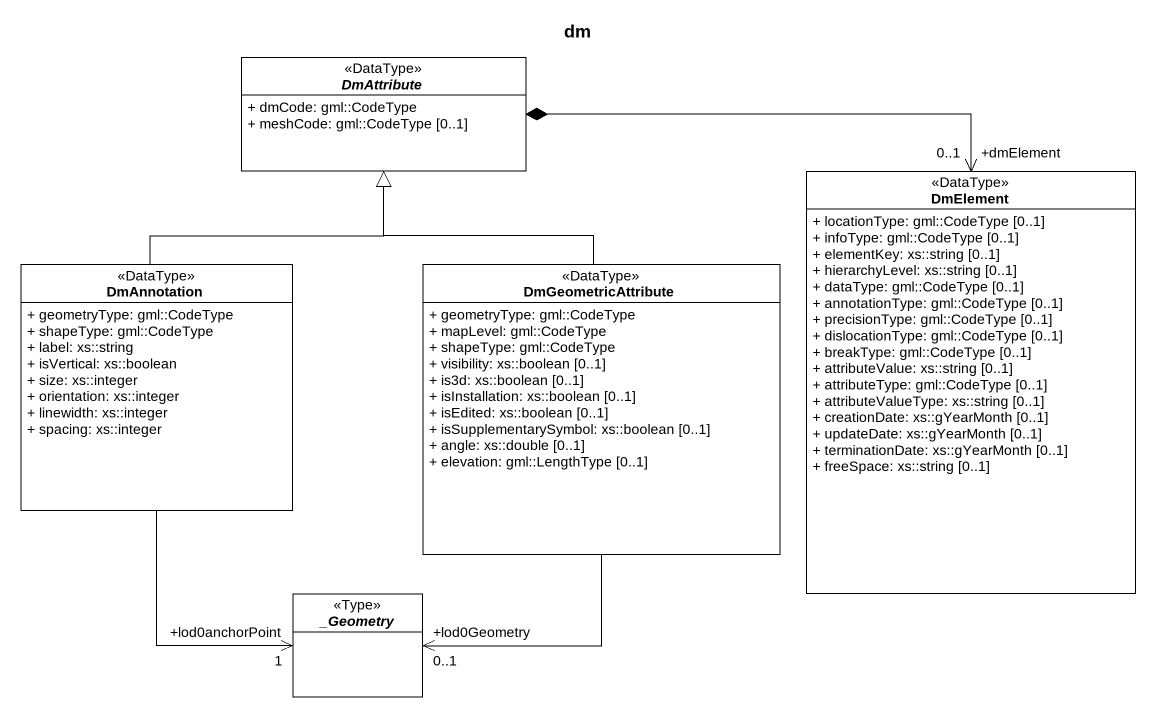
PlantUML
@startuml
title dm
hide circle
hide empty members
skinparam classAttributeIconSize 0
abstract class DmAttribute <<DataType>> #FFFFFF {
  + dmCode: gml::CodeType
  + meshCode: gml::CodeType [0..1]
}
class DmElement <<DataType>> #FFFFFF {
  + locationType: gml::CodeType [0..1]
  + infoType: gml::CodeType [0..1]
  + elementKey: xs::string [0..1]
  + hierarchyLevel: xs::string [0..1]
  + dataType: gml::CodeType [0..1]
  + annotationType: gml::CodeType [0..1]
  + precisionType: gml::CodeType [0..1]
  + dislocationType: gml::CodeType [0..1]
  + breakType: gml::CodeType [0..1]
  + attributeValue: xs::string [0..1]
  + attributeType: gml::CodeType [0..1]
  + attributeValueType: xs::string [0..1]
  + creationDate: xs::gYearMonth [0..1]
  + updateDate: xs::gYearMonth [0..1]
  + terminationDate: xs::gYearMonth [0..1]
  + freeSpace: xs::string [0..1]
}
class DmAnnotation <<DataType>> #FFFFFF {
  + geometryType: gml::CodeType
  + shapeType: gml::CodeType
  + label: xs::string
  + isVertical: xs::boolean
  + size: xs::integer
  + orientation: xs::integer
  + linewidth: xs::integer
  + spacing: xs::integer
}
class DmGeometricAttribute <<DataType>> #FFFFFF {
  + geometryType: gml::CodeType
  + mapLevel: gml::CodeType
  + shapeType: gml::CodeType
  + visibility: xs::boolean [0..1]
  + is3d: xs::boolean [0..1]
  + isInstallation: xs::boolean [0..1]
  + isEdited: xs::boolean [0..1]
  + isSupplementarySymbol: xs::boolean [0..1]
  + angle: xs::double [0..1]
  + elevation: gml::LengthType [0..1]
}
abstract class "_Geometry" as Geometry <<Type>> #FFFFFF
DmElement "+dmElement\n0..1" <-left-* DmAttribute
DmAnnotation -up-|> DmAttribute
DmGeometricAttribute -up-|> DmAttribute
Geometry "+lod0anchorPoint\n1" <-up- DmAnnotation
Geometry "+lod0Geometry\n0..1" <-up- DmGeometricAttribute
@enduml
